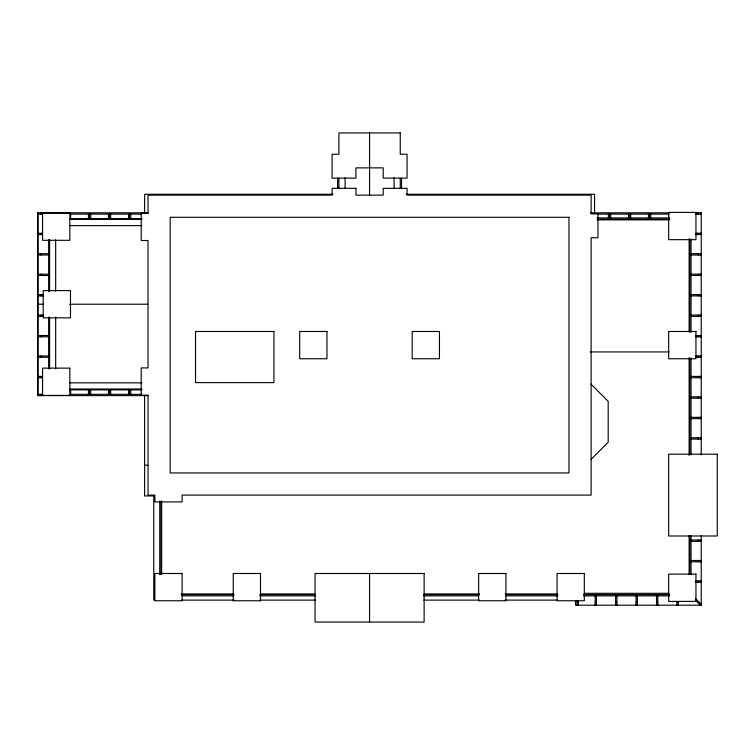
<?xml version="1.0" encoding="UTF-8"?>
<svg xmlns="http://www.w3.org/2000/svg" width="755" height="755" viewBox="0 0 755 755"><rect width="100%" height="100%" fill="white"/><g stroke="black" fill="none" stroke-linecap="round" stroke-linejoin="round"><path stroke-width="1.13" d="M70.64 394.327L70.64 389.646M88.458 218.79L88.458 214.099M89.411 394.327L89.411 389.646M90.666 394.327L90.666 389.646M108.484 218.79L108.484 214.099M109.437 394.327L109.437 389.646M110.683 394.327L110.683 389.646M128.539 218.79L128.539 214.099M129.492 394.327L129.492 389.646M130.747 394.327L130.747 389.646M578.349 600.716L578.349 605.18L577.075 605.18L577.075 600.716M596.45 595.138L596.45 605.18L595.166 605.18L595.176 595.138M608.417 218.79L608.417 214.099M609.663 218.79L609.663 214.099M616.901 595.138L616.901 605.18L615.618 605.18L615.627 595.138M628.471 218.79L628.471 214.099M629.727 218.79L629.727 214.099M637.352 595.138L637.352 605.189L636.069 605.189L636.078 595.138M648.498 218.79L648.498 214.099M649.744 218.79L649.744 214.099M657.803 595.148L657.803 605.189L656.52 605.189L656.529 595.148M668.515 218.79L668.515 214.099M678.254 601.848L678.254 605.189L676.971 605.189L676.971 601.848M701.235 535.673L701.235 605.189L700.329 605.189L695.544 600.414M701.235 454.897L701.235 212.825L695.336 212.825M590.948 459.493L608.181 442.26L608.181 401.358L590.948 384.125M698.356 603.217L699.262 602.311M333.068 194.29L144.62 194.29L144.62 213.608M406.096 194.29L594.544 194.29L594.544 213.608M148.301 212.825L37.75 212.825L37.75 395.611L148.301 395.611M590.363 212.825L669.666 212.825M37.92 214.099L42.639 214.099M70.187 214.099L141.61 214.099M597.554 214.099L668.977 214.099M695.346 214.099L701.235 214.099L701.235 212.825M597.205 217.94L669.855 217.94M69.649 218.591L142.006 218.591M597.205 219.214L669.855 219.214M69.479 219.441L141.978 219.441M597.271 219.856L669.109 219.856M69.677 225.622L142.006 225.622M37.92 233.276L42.384 233.276M695.657 233.276L701.235 233.276L701.235 234.55L695.657 234.55M37.92 234.55L42.384 234.55M37.92 253.727L49.084 253.727M690.079 253.727L701.235 253.727L701.235 255.011L690.079 255.011M37.92 255.011L49.084 255.011M37.92 274.178L49.084 274.178M690.079 274.178L701.235 274.178L701.235 275.462L690.079 275.462M37.92 275.462L49.084 275.462M37.92 294.629L43.507 294.629M690.079 294.629L701.235 294.629L701.235 295.913L690.079 295.913M37.92 295.913L43.507 295.913M37.75 304.218L43.479 304.218M69.677 304.227L147.838 304.227M37.92 315.08L43.507 315.08M690.079 315.08L701.235 315.08L701.235 316.364L690.079 316.364M37.92 316.364L43.507 316.364M37.92 335.531L49.084 335.531M695.657 335.531L701.235 335.531L701.235 336.815L695.657 336.815M37.92 336.815L49.084 336.815M590.202 351.934L669.109 351.934M37.92 355.982L49.084 355.982M695.657 355.982L701.235 355.982L701.235 357.266L695.657 357.266M37.92 357.266L49.084 357.266M37.92 376.434L42.384 376.434M690.079 376.434L701.235 376.434L701.235 377.717L690.079 377.717M37.92 377.717L42.384 377.717M69.677 382.842L142.006 382.842M69.479 389.014L141.978 389.014M69.649 389.873L142.006 389.873M37.92 394.327L42.639 394.327M70.187 394.327L141.61 394.327M690.079 396.885L701.235 396.885L701.235 398.168L690.079 398.168M690.079 417.336L701.235 417.336L701.235 418.619L690.079 418.619M690.079 437.787L701.235 437.787L701.235 439.07L690.079 439.07M144.62 465.269L148.027 465.269M690.079 540.042L701.235 540.042L701.235 541.326L690.079 541.326M690.079 560.493L701.235 560.493L701.235 561.777L690.079 561.777M695.657 580.944L701.235 580.944L701.235 582.228L695.657 582.228M584.153 593.298L669.081 593.298M181.662 593.94L233.446 593.94M260.513 593.94L314.646 593.94M424.093 593.94L479.397 593.94M505.293 593.94L557.067 593.94M181.04 594.581L234.031 594.581M259.918 594.581L315.288 594.581M423.574 594.581L478.972 594.581M505.992 594.581L557.879 594.581M583.709 594.581L669.751 594.581M182.115 595.855L233.937 595.855M259.833 595.855L315.194 595.855M423.498 595.855L478.887 595.855M505.925 595.855L557.794 595.855M583.643 595.855L669.732 595.855M154.643 600.121L153.775 600.121L153.775 495.95L144.62 495.95L144.62 395.62M181.728 600.121L233.965 600.121M259.909 600.121L315.335 600.121M423.829 600.121L479.246 600.121M505.189 600.121L557.445 600.121M577.075 602.131L578.349 602.131M595.166 602.141L596.45 602.141M615.618 602.141L616.901 602.141M636.069 602.141L637.352 602.141M656.52 602.15L657.803 602.15M676.971 602.15L678.254 602.15M700.064 604.925L701.027 604.991L700.97 604.028M695.364 598.422L701.235 604.283L701.225 605.189L575.48 605.189L575.48 600.716M696.346 600.301L701.235 605.189L701.235 604.34M700.716 212.825L700.716 214.099M700.716 233.276L700.716 234.55M700.716 253.727L700.716 255.011M700.716 274.178L700.716 275.462M700.716 294.629L700.716 295.913M700.716 315.08L700.716 316.364M700.716 335.531L700.716 336.815M700.716 355.982L700.716 357.266M700.716 376.434L700.716 377.717M700.716 396.885L700.716 398.168M700.716 417.336L700.716 418.619M700.716 437.787L700.716 439.07M700.716 540.042L700.716 541.326M700.716 560.493L700.716 561.777M700.716 580.944L700.716 582.228M698.196 212.825L698.196 214.099M698.196 233.276L698.196 234.55M698.196 253.727L698.196 255.011M698.196 274.178L698.196 275.462M698.196 294.629L698.196 295.913M698.196 315.08L698.196 316.364M698.196 335.531L698.196 336.815M698.196 355.982L698.196 357.266M698.196 376.434L698.196 377.717M698.196 396.885L698.196 398.168M698.196 417.336L698.196 418.619M698.196 437.787L698.196 439.07M698.196 540.042L698.196 541.326M698.196 560.493L698.196 561.777M698.196 580.944L698.196 582.228M691.052 239.127L691.052 332.228M691.052 358.04L691.052 454.765M691.052 535.814L691.052 574.668M689.768 239.222L689.768 332.181M689.768 358.068L689.768 454.557M689.768 535.748L689.768 574.574M689.126 238.703L689.126 331.889M689.126 357.691L689.126 455.473M689.126 535.578L689.126 574.461M678.254 605.189L678.254 604.67L676.971 604.67L676.971 605.189M657.803 605.189L657.803 604.67L656.52 604.67L656.52 605.189M650.706 214.099L650.706 218.79M637.352 605.189L637.352 604.661L636.069 604.661L636.069 605.189M630.68 214.099L630.68 218.79M616.901 605.18L616.901 604.661L615.618 604.661L615.618 605.18M610.616 214.099L610.616 218.79M596.45 605.18L596.45 604.661L595.166 604.661L595.166 605.18M578.349 605.18L578.349 604.651L577.075 604.651L577.075 605.18M401.537 178.246L401.537 188.627M400.254 178.312L400.254 188.665M394.082 177.746L394.082 188.354M369.582 132.937L369.582 195.422M369.582 573.489L369.582 622.063M345.082 177.746L345.082 188.354M338.901 178.312L338.901 188.665M337.627 178.246L337.627 188.627M161.664 501.188L161.664 573.979M161.023 501.131L161.023 574.725M159.739 501.131L159.739 574.725M130.747 214.099L130.747 218.79M129.492 214.099L129.492 218.79M128.539 389.646L128.539 394.327M110.683 214.099L110.683 218.79M109.437 214.099L109.437 218.79M108.484 389.646L108.484 394.327M90.666 214.099L90.666 218.79M89.411 214.099L89.411 218.79M88.458 389.646L88.458 394.327M70.64 214.099L70.64 218.79M55.672 239.703L55.672 291.326M55.672 317.138L55.672 368.761M49.604 239.458L49.604 291.279M49.604 317.185L49.604 368.997M48.65 239.703L48.65 291.326M48.65 317.138L48.65 368.751M40.968 212.825L40.968 214.099M40.968 233.276L40.968 234.55M40.968 253.727L40.968 255.011M40.968 274.178L40.968 275.462M40.968 294.629L40.968 295.913M40.968 315.08L40.968 316.364M40.968 335.531L40.968 336.815M40.968 355.982L40.968 357.266M40.968 376.434L40.968 377.717M40.968 394.327L40.968 395.611M38.448 212.825L38.448 214.099M38.448 233.276L38.448 234.55M38.448 253.727L38.448 255.011M38.448 274.178L38.448 275.462M38.448 294.629L38.448 295.913M38.448 315.08L38.448 316.364M38.448 335.531L38.448 336.815M38.448 355.982L38.448 357.266M38.448 376.434L38.448 377.717M38.448 394.327L38.448 395.611M37.92 212.825L37.92 395.611M400.254 132.937L338.901 132.937L338.901 154.237L332.087 154.237L332.087 178.105L355.945 178.105L355.945 167.874L383.21 167.874L383.21 178.105L407.077 178.105L407.077 154.237L400.254 154.237L400.254 132.937M355.945 188.325L332.087 188.325L332.087 195.139L148.027 195.139L148.027 213.25L141.213 213.25L141.213 240.524L148.027 240.524L148.027 367.921L141.213 367.921L141.213 395.186L148.027 395.186L148.027 495.091L154.841 495.091L154.841 501.915L182.115 501.915L182.115 495.091L591.137 495.091L591.137 237.749L597.951 237.749L597.951 213.891L591.137 213.891L591.137 195.139L407.077 195.139L407.077 188.325L383.21 188.325L383.21 195.139L355.945 195.139L355.945 188.325M695.95 212.4L668.675 212.4L668.675 239.665L695.95 239.665L695.95 212.4M69.847 213.042L42.573 213.042L42.573 240.307L69.847 240.307L69.847 213.042M568.977 217.298L170.177 217.298L170.177 472.941L568.977 472.941L568.977 217.298M70.479 290.581L43.214 290.581L43.214 317.855L70.479 317.855L70.479 290.581M273.933 331.483L195.536 331.483L195.536 382.615L273.933 382.615L273.933 331.483M326.972 331.483L299.707 331.483L299.707 358.757L326.972 358.757L326.972 331.483M439.457 331.483L412.183 331.483L412.183 358.757L439.457 358.757L439.457 331.483M695.95 331.483L668.675 331.483L668.675 358.757L695.95 358.757L695.95 331.483M69.847 368.129L42.573 368.129L42.573 395.393L69.847 395.393L69.847 368.129M717.25 454.189L668.675 454.189L668.675 535.993L717.25 535.993L717.25 454.189M182.115 573.489L154.841 573.489L154.841 600.763L182.115 600.763L182.115 573.489M260.503 573.489L233.238 573.489L233.238 600.763L260.503 600.763L260.503 573.489M424.121 573.489L315.043 573.489L315.043 622.063L424.121 622.063L424.121 573.489M505.925 573.489L478.651 573.489L478.651 600.763L505.925 600.763L505.925 573.489M584.313 573.489L557.048 573.489L557.048 600.763L584.313 600.763L584.313 573.489M695.95 574.13L668.675 574.13L668.675 601.395L695.95 601.395L695.95 574.13"/></g></svg>
